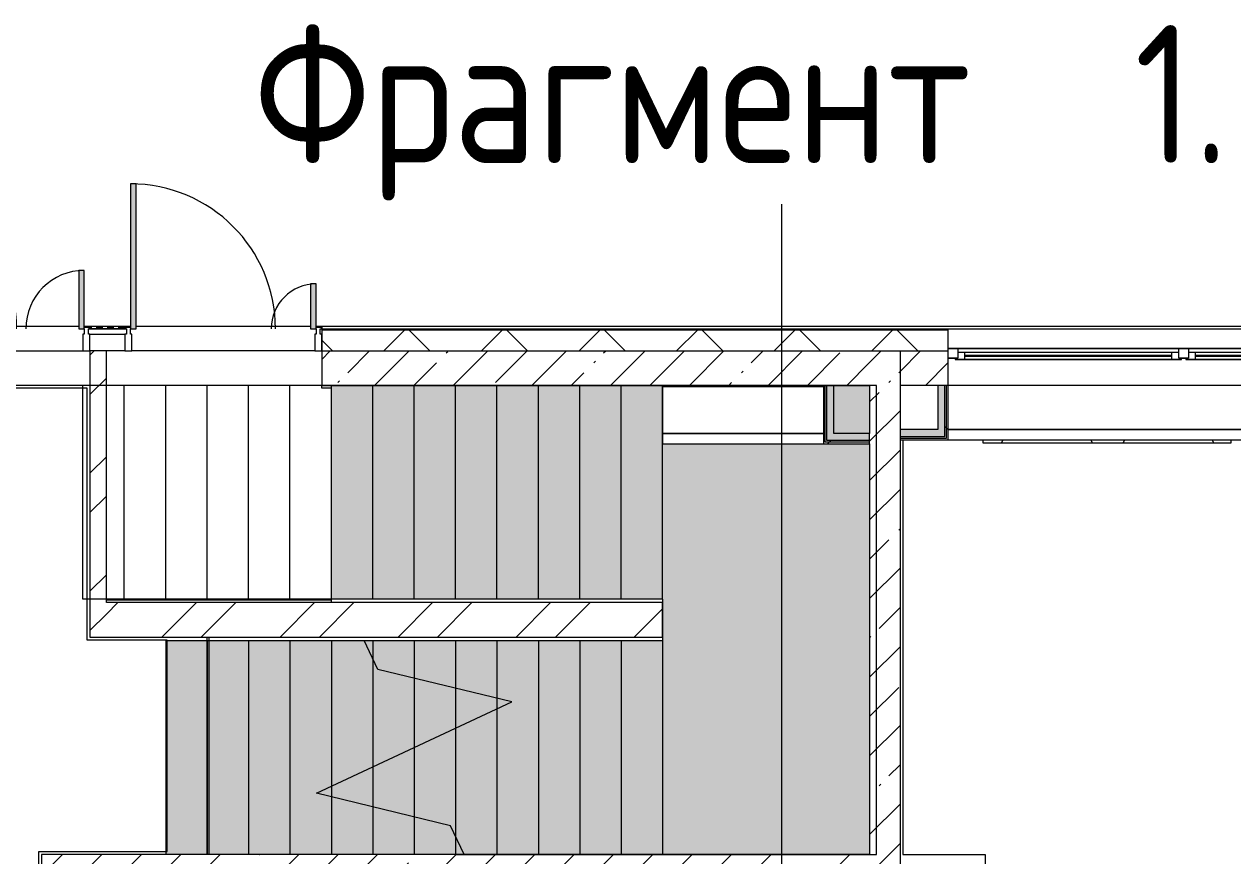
# Model space of a CAD drawing. Header units: millimetres. Extents: x 3991 to 282775, y -8553 to 29560.
# Drawn here: x 243270 to 252026, y 17740 to 23768 of the extents above; entities that cross this region are included whole.
import ezdxf

# ---------------------------------------------------------------- set-up
doc = ezdxf.new("R2010")
doc.units = ezdxf.units.MM
doc.linetypes.add('200_ШТРИХ__ш1_п0_6_', pattern=[80, 50, -30])
for name, color, linetype, lineweight in [('A-DETL-MBND', 7, '200_ШТРИХ__ш1_п0_6_', 9), ('A-GLAZ-2', 7, 'Continuous', 5), ('A-GLAZ-CWMG-2', 7, 'Continuous', 5), ('A-WALL', 7, 'Continuous', 9), ('A-WALL-4', 7, 'Continuous', 5), ('I-WALL-3', 7, 'Continuous', 5), ('S-STRS-4', 7, 'Continuous', 5), ('S-STRS-MBND-1', 7, 'Continuous', 5), ('Знаки', 7, 'Continuous', 5)]:
    doc.layers.add(name, color=color, linetype=linetype, lineweight=lineweight)
for name, color, linetype, lineweight, true_color in [('A-DOOR-3', 7, 'Continuous', 5, 0xaaaaaa), ('A-DOOR-4', 7, 'Continuous', 5, 0xe2e2e2), ('A-FLOR-1', 7, 'Continuous', 5, 0xaaaaaa), ('A-FLOR-2', 7, 'Continuous', 5, 0x6f9cb0), ('G-ANNO-TEXT-1', 7, 'Continuous', 9, 0x3c3c3c), ('I-WALL-1', 7, 'Continuous', 5, 0xe7e7e7), ('I-WALL-2', 7, 'Continuous', 9, 0xe7e7e7), ('Знаки-1', 7, 'Continuous', 5, 0x787878)]:
    doc.layers.add(name, color=color, linetype=linetype, lineweight=lineweight, true_color=true_color)
doc.layers.add('S-STRS-3', color=7, linetype='Continuous', lineweight=15, true_color=0xd7cdc4, transparency=1)
doc.styles.add('GOST Common_4', font='GOST_Common.ttf', dxfattribs={"width": 0.9, "height": 1000})
pattern_1 = [(45, (148815.1, 0), (-285.1231, 285.1231), []), (45, (149100.2, 0), (-285.1231, 285.1231), [504.031, -100.806, 16.764, -84.042])]
pattern_2 = [(45, (148815.1, 0), (-427.6843, 427.6843), []), (45, (149100.2, 0), (-427.6843, 427.6843), [])]
pattern_3 = [(45, (148815.1, 0), (-530.33, 530.33), []), (135, (148815.1, 0), (-530.33, -530.33), [])]

# ---------------------------------------------------------------- blocks, each defined once
blk = doc.blocks.new('120_Окно_СКБ_2Ст_Фрамуга сверху - 120_Окно_СКБ_2Ст_2300х2500_h_ ДОО-23103760-Общий план 1 этажа с размещением фрагментов 1_1-1_9')
at = {"layer": 'A-GLAZ-2'}
for p, q in [((-1150, -127), (-1150, -57)), ((-1150, -57), (-1080, -57)), ((1150, -57), (-1150, -57)), ((-1080, -57), (-1080, -127)), ((-1080, -57), (1080, -57)), ((520, -87), (-1080, -87)), ((-1080, -87), (-1080, -127)), ((-1030, -137), (-1030, -87)), ((470, -137), (470, -87)), ((520, -127), (520, -57)), ((520, -57), (590, -57)), ((520, -127), (520, -87)), ((590, -57), (590, -127)), ((1080, -87), (590, -87)), ((590, -87), (590, -127)), ((640, -137), (640, -87)), ((1030, -137), (1030, -87)), ((1080, -127), (1080, -57)), ((1080, -57), (1150, -57)), ((1080, -127), (1080, -87)), ((1150, -57), (1150, -127)), ((-1080, -127), (-1150, -127)), ((-1150, -127), (-1100, -127)), ((-1080, -127), (-1100, -127)), ((-1100, -127), (-1100, -137)), ((-1100, -137), (540, -137)), ((540, -137), (-1100, -137)), ((-1030, -107), (470, -107)), ((470, -117), (-1030, -117)), ((590, -127), (520, -127)), ((540, -127), (520, -127)), ((540, -127), (570, -127)), ((540, -127), (570, -127)), ((540, -137), (540, -127)), ((590, -127), (570, -127)), ((570, -127), (570, -137)), ((570, -137), (1100, -137)), ((1100, -137), (570, -137)), ((640, -107), (1030, -107)), ((1030, -117), (640, -117)), ((1150, -127), (1080, -127)), ((1100, -127), (1080, -127)), ((1100, -127), (1150, -127)), ((1100, -137), (1100, -127))]:
    blk.add_line(p, q, dxfattribs=at)
blk = doc.blocks.new('DRS_ДПУ_распашная__2Ст_Прямоугольная1 - ВН-4_ Нр_ДО_1500х2200 глухая-26741401-Общий план 1 этажа с размещением фрагментов 1_1-1_9')
at = {"layer": 'A-DOOR-4'}
for points in [[(-770, 0), (-730, 0), (-730, 1050), (-770, 1050), (-770, 20)], [(770, 0), (770, 423.1), (730, 423.1), (730, 0)]]:
    blk.add_hatch(color=256, dxfattribs=at).paths.add_polyline_path(points)
at = {"layer": 'A-DOOR-3'}
for p, q in [((-770, 1050), (-770, 0)), ((-730, 1050), (-770, 1050)), ((-730, 0), (-730, 1050)), ((770, 423.1), (730, 423.1)), ((730, 423.1), (730, 0)), ((770, 0), (770, 423.1)), ((-770, 0), (-730, 0)), ((730, 0), (770, 0))]:
    blk.add_line(p, q, dxfattribs=at)
for centre, radius, start, end in [((-770, 0), 1050, 360, 90), ((770, 0), 423.1, 90, 180)]:
    blk.add_arc(centre, radius, start, end, dxfattribs=at)
blk = doc.blocks.new('Прямоугольный импост - Импост структурный с накладкой - 170мм-22855209-Общий план 1 этажа с размещением фрагментов 1_1-1_9')
at = {"layer": 'A-GLAZ-CWMG-2'}
for p, q in [((-50, 40), (-50, 160)), ((-50, 160), (0, 160)), ((0, 160), (0, 40)), ((-40, 40), (-50, 40)), ((-40, 0), (-40, 40)), ((-10, 40), (-10, 0)), ((0, 40), (-10, 40)), ((-10, 0), (0, 0)), ((0, 0), (0, -10)), ((0, -10), (-40, -10))]:
    blk.add_line(p, q, dxfattribs=at)
blk = doc.blocks.new('PNS_Панель прямоугольная - Нр_Металл - 40мм-23713233-Общий план 1 этажа с размещением фрагментов 1_1-1_9')
at = {"layer": 'A-GLAZ-2'}
for p, q in [((-137.5, 0), (137.5, 0)), ((137.5, 0), (-137.5, 0)), ((-127.5, -40), (127.5, -40))]:
    blk.add_line(p, q, dxfattribs=at)
blk = doc.blocks.new('Прямоугольный импост - Импост структурный с накладкой - 170мм-22855551-Общий план 1 этажа с размещением фрагментов 1_1-1_9')
at = {"layer": 'A-DETL-MBND'}
for p, q in [((94930, 21560), (94930, 21570)), ((95185, 21570), (94930, 21570)), ((95185, 21570), (95185, 21560))]:
    blk.add_line(p, q, dxfattribs=at)
blk = doc.blocks.new('Прямоугольный импост - Импост структурный с накладкой - 170мм-22855665-Общий план 1 этажа с размещением фрагментов 1_1-1_9')
at = {"layer": 'A-GLAZ-CWMG-2'}
for p, q in [((-25, 40), (-25, 160)), ((-25, 160), (25, 160)), ((25, 160), (25, 40)), ((-15, 40), (-25, 40)), ((-25, -10), (-25, 0)), ((-25, 0), (-15, 0)), ((-15, 0), (-15, 40)), ((15, 40), (15, 0)), ((25, 40), (15, 40)), ((15, -10), (-25, -10))]:
    blk.add_line(p, q, dxfattribs=at)
blk = doc.blocks.new('Прямоугольный импост - Импост структурный с накладкой - 170мм-V225-Общий план 1 этажа с размещением фрагментов 1_1-1_9')
at = {"layer": 'A-GLAZ-CWMG-2'}
for p, q in [((-25, 40), (-25, 160)), ((-25, 160), (25, 160)), ((25, 160), (25, 40)), ((-15, 40), (-25, 40)), ((-15, 0), (-15, 40)), ((15, 40), (15, 0)), ((25, 40), (15, 40)), ((15, 0), (25, 0)), ((25, 0), (25, -10)), ((25, -10), (-15, -10))]:
    blk.add_line(p, q, dxfattribs=at)
blk = doc.blocks.new('DRS_ДПУ_распашная__2Ст_Прямоугольная1 - ВН-4_ Нр_ДО_1500х2200 глухая-26857260-Общий план 1 этажа с размещением фрагментов 1_1-1_9')
at = {"layer": 'A-DOOR-4'}
for points in [[(-672.5, 0), (-632.5, 0), (-632.5, 1050), (-672.5, 1050), (-672.5, 20)], [(632.5, 0), (672.5, 0), (672.5, 325.6), (632.5, 325.6), (632.5, 20)]]:
    blk.add_hatch(color=256, dxfattribs=at).paths.add_polyline_path(points)
at = {"layer": 'A-DOOR-3'}
for p, q in [((-672.5, 1050), (-672.5, 0)), ((-632.5, 1050), (-672.5, 1050)), ((-632.5, 0), (-632.5, 1050)), ((672.5, 325.6), (632.5, 325.6)), ((632.5, 325.6), (632.5, 0)), ((672.5, 0), (672.5, 325.6)), ((-672.5, 0), (-632.5, 0)), ((632.5, 0), (672.5, 0))]:
    blk.add_line(p, q, dxfattribs=at)
for centre, radius, start, end in [((-672.5, 0), 1050, 360, 90), ((672.5, 0), 325.6, 90, 180)]:
    blk.add_arc(centre, radius, start, end, dxfattribs=at)
blk = doc.blocks.new('Съемный металлический экран с перфорацией - E5-33084936-Общий план 1 этажа с размещением фрагментов 1_1-1_9')
at = {"layer": 'Знаки-1'}
h = blk.add_hatch(dxfattribs=at)
h.set_pattern_fill('FP_204', color=256, style=0, pattern_type=2)
h.set_pattern_definition([(0, (-101307.03, -20734), (0, 254), [68.059, -371.882]), (60, (-101180.03, -20699.97), (-219.97045, 127), [68.059, -371.882]), (120, (-101146, -20572.97), (-219.97045, -127), [68.059, -371.882]), (30, (-101238.97, -20734), (-5e-05, 508), [68.059, -439.941]), (30, (-101365.97, -20514.03), (-5e-05, 508), [68.059, -439.941]), (150, (-101307.03, -20734), (-439.941, -254), [68.059, -439.941]), (150, (-101180.03, -20514.03), (-439.941, -254), [68.059, -439.941]), (90, (-101146, -20641.03), (-439.941, 254), [68.059, -439.941]), (90, (-101400, -20641.03), (-439.941, 254), [68.059, -439.941])])
h.paths.add_polyline_path([(1139.9, 0), (1800, 0), (1800, 20), (0, 20), (0, 0), (651.3, 0)])
at = {"layer": 'Знаки'}
for p, q in [((0, 20), (0, 0)), ((0, 0), (1800, 0)), ((1800, 0), (1800, 20))]:
    blk.add_line(p, q, dxfattribs=at)
blk = doc.blocks.new('Зашивка приборов отопления - Зашивка приборов отопления-33267402-Общий план 1 этажа с размещением фрагментов 1_1-1_9')
at = {"layer": 'A-WALL-4'}
for p, q in [((103450, 21150), (101150, 21150)), ((105550, 21150), (104650, 21150)), ((107750, 21150), (106850, 21150)), ((101150, 20829), (108150, 20829)), ((108150, 20829), (101150, 20829)), ((101150, 20754), (108150, 20754))]:
    blk.add_line(p, q, dxfattribs=at)
blk = doc.blocks.new('Зашивка приборов отопления32 - Зашивка приборов отопления-33323791-Общий план 1 этажа с размещением фрагментов 1_1-1_9')
at = {"layer": 'A-WALL-4'}
for p, q in [((126595, 120), (125430, 120)), ((126595, 45), (126595, 120)), ((126595, 45), (125430, 45)), ((125430, 45), (126595, 45)), ((126595, -295), (126595, 45)), ((125430, -295), (126595, -295))]:
    blk.add_line(p, q, dxfattribs=at)

msp = doc.modelspace()

# ---------------------------------------------------------------- hatches: boundary and pattern name
at = {"layer": 'A-WALL-4'}
h = msp.add_hatch(dxfattribs=at)
h.set_pattern_fill('FP_73', color=256, style=0, pattern_type=2)
h.set_pattern_definition([(45, (148815.1, 0), (-353.5534, 353.5534), []), (135, (148815.1, 0), (-353.5534, -353.5534), [])])
h.paths.add_polyline_path([(258765.1, 21400), (259618.2, 21400), (259509.7, 21550), (258765.1, 21545.8)])
h.paths.add_polyline_path([(249965.1, 21400), (249965.1, 21550), (245425.1, 21550), (245425.1, 21400), (249615.1, 21400)])
h.paths.add_polyline_path([(241985.1, 21400), (242125.1, 21400), (242121.5, 21550), (241875.1, 21545.8), (241875.1, 21400)])
h.paths.add_polyline_path([(255665.1, 21400), (255665.1, 21550), (254365.1, 21545.8), (254365.1, 21400), (255264.3, 21400)])
h.paths.add_polyline_path([(252265.1, 21400), (253465.1, 21400), (253465.1, 21550), (252265.1, 21545.8), (252265.1, 21486)])
h.paths.add_polyline_path([(256565.1, 21400), (257865.1, 21400), (257865.1, 21550), (256565.1, 21545.8), (256565.1, 21540.1)])
h.paths.add_polyline_path([(260050.2, 21400), (259941.7, 21550), (259759.6, 21545.8), (259865.1, 21400)])
at = {"layer": 'I-WALL-1'}
for points in [[(249940.1, 20779), (249940.1, 21150), (249890.1, 21150), (249890.1, 20779)], [(249635.1, 20779), (249890.1, 20779), (249889, 20829), (249615.1, 20829), (249615.1, 20779)]]:
    msp.add_hatch(color=256, dxfattribs=at).paths.add_polyline_path(points)
at = {"layer": 'I-WALL-2'}
for points in [[(249085.1, 20750), (249135.1, 20750), (249135.1, 21150), (249085.1, 21150), (249085.1, 20790)], [(249395.1, 20750), (249395.1, 20800), (249135.1, 20800), (249135.1, 20750)]]:
    msp.add_hatch(color=256, dxfattribs=at).paths.add_polyline_path(points)
at = {"layer": 'I-WALL-3'}
h = msp.add_hatch(dxfattribs=at)
h.set_pattern_fill('FP_57', color=256, style=0, pattern_type=2)
h.set_pattern_definition(pattern_1)
h.paths.add_polyline_path([(249395.1, 21150), (249395.1, 21400), (245425.1, 21400), (245425.1, 21150), (248423.1, 21150)])
h.paths.add_polyline_path([(242060.6, 21150), (242125.1, 21150), (242125.1, 21400), (241875.1, 21400), (241875.1, 21150)])
h = msp.add_hatch(dxfattribs=at)
h.set_pattern_fill('FP_109', color=256, style=0, pattern_type=2)
h.set_pattern_definition(pattern_2)
h.paths.add_polyline_path([(243865.1, 19325), (243865.1, 21400), (243745.1, 21400), (243745.1, 19325)])
h = msp.add_hatch(dxfattribs=at)
h.set_pattern_fill('FP_57', color=256, style=0, pattern_type=2)
h.set_pattern_definition(pattern_1)
h.paths.add_polyline_path([(249395.1, 17750), (249615.1, 17750), (249615.1, 21400), (249395.1, 21400), (249395.1, 17800)])
h = msp.add_hatch(dxfattribs=at)
h.set_pattern_fill('FP_57', color=256, style=0, pattern_type=2)
h.set_pattern_definition(pattern_1)
h.paths.add_polyline_path([(252332.3, 21150), (253465.1, 21150), (253465.1, 21400), (252265.1, 21400), (252265.1, 21150)])
h.paths.add_polyline_path([(249965.1, 21150), (249965.1, 21400), (249615.1, 21400), (249615.1, 21150)])
h.paths.add_polyline_path([(255264.3, 21150), (255665.1, 21150), (255665.1, 21400), (254865.1, 21400), (254865.1, 21150)])
h.paths.add_polyline_path([(257285.1, 21150), (257865.1, 21150), (257865.1, 21400), (256565.1, 21400), (256565.1, 21150), (257272.6, 21150)])
h.paths.add_polyline_path([(259165.1, 21150), (259165.1, 21400), (258765.1, 21400), (258765.1, 21150)])
h = msp.add_hatch(dxfattribs=at)
h.set_pattern_fill('FP_192', color=256, style=0, pattern_type=2)
h.set_pattern_definition(pattern_3)
h.paths.add_polyline_path([(249952.6, 20766.5), (249952.6, 21150), (249940.1, 21150), (249940.1, 20766.5)])
h = msp.add_hatch(dxfattribs=at)
h.set_pattern_fill('FP_192', color=256, style=0, pattern_type=2)
h.set_pattern_definition(pattern_3)
h.paths.add_polyline_path([(249965.1, 20754), (249965.1, 21150), (249952.6, 21150), (249952.6, 20754)])
h = msp.add_hatch(dxfattribs=at)
h.set_pattern_fill('FP_192', color=256, style=0, pattern_type=2)
h.set_pattern_definition(pattern_3)
h.paths.add_polyline_path([(249135.1, 20725), (249395.1, 20725), (249395.1, 20737.5), (249072.6, 20734.4), (249072.6, 20725), (249085.1, 20725)])
h = msp.add_hatch(dxfattribs=at)
h.set_pattern_fill('FP_192', color=256, style=0, pattern_type=2)
h.set_pattern_definition(pattern_3)
h.paths.add_polyline_path([(249085.1, 20737.5), (249395.1, 20737.5), (249395.1, 20750), (249085.1, 20750)])
h = msp.add_hatch(dxfattribs=at)
h.set_pattern_fill('FP_109', color=256, style=0, pattern_type=2)
h.set_pattern_definition(pattern_2)
h.paths.add_polyline_path([(244513.8, 19325), (247895.1, 19325), (247895.1, 19575), (243865.1, 19575), (243865.1, 19325), (244305.1, 19325)])
h = msp.add_hatch(dxfattribs=at)
h.set_pattern_fill('FP_57', color=256, style=0, pattern_type=2)
h.set_pattern_definition(pattern_1)
h.paths.add_polyline_path([(243536.5, 13620), (243615.1, 13620), (243615.1, 17750), (243395.1, 17750), (243395.1, 13620)])
h = msp.add_hatch(dxfattribs=at)
h.set_pattern_fill('FP_57', color=256, style=0, pattern_type=2)
h.set_pattern_definition(pattern_1)
h.paths.add_polyline_path([(249615.1, 17530), (249615.1, 17750), (243615.1, 17750), (243615.1, 17530), (249400.4, 17530)])
at = {"layer": 'S-STRS-3'}
for points in [[(245495.1, 19600), (245795.1, 19600), (245795.1, 21150), (245495.1, 21150), (245495.1, 20341.6)], [(246095.1, 19600), (246095.1, 21150), (245795.1, 21150), (245795.1, 19600)], [(246095.1, 19600), (246395.1, 19600), (246395.1, 21150), (246095.1, 21150), (246095.1, 20341.6)], [(246659.8, 19600), (246695.1, 19600), (246695.1, 21150), (246395.1, 21150), (246395.1, 19600), (246468.4, 19600)], [(246995.1, 19600), (246995.1, 21150), (246695.1, 21150), (246695.1, 19600)], [(247295.1, 19600), (247295.1, 21150), (246995.1, 21150), (246995.1, 19600)], [(247595.1, 19600), (247595.1, 21150), (247295.1, 21150), (247295.1, 19600)], [(247895.1, 19600), (247895.1, 21150), (247595.1, 21150), (247595.1, 19600)], [(244584.1, 17750), (244595.1, 17750), (244595.1, 19300), (244295.1, 19300), (244295.1, 17750), (244513.8, 17750)], [(244595.1, 17750), (244610.1, 17750), (244610.1, 19300), (244595.1, 19300), (244595.1, 17933.2)], [(244616.3, 17750), (244895.1, 17750), (244895.1, 19300), (244610.1, 19300), (244610.1, 17750)], [(245195.1, 17750), (245195.1, 19300), (244895.1, 19300), (244895.1, 17750)], [(245387, 17750), (245495.1, 17750), (245495.1, 19300), (245195.1, 19300), (245195.1, 17750)], [(245495.1, 17750), (245795.1, 17750), (245795.1, 19300), (245495.1, 19300), (245495.1, 17933.2)], [(245795.1, 17750), (246095.1, 17750), (246095.1, 19300), (245795.1, 19300), (245795.1, 17933.2)], [(246095.1, 17750), (246395.1, 17750), (246395.1, 19300), (246095.1, 19300), (246095.1, 17881.6)], [(246395.1, 17750), (246695.1, 17750), (246695.1, 19300), (246395.1, 19300), (246395.1, 17881.6)], [(246695.1, 17750), (246995.1, 17750), (246995.1, 19300), (246695.1, 19300), (246695.1, 17933.2)], [(247295.1, 17750), (247295.1, 19300), (246995.1, 19300), (246995.1, 17750)], [(247295.1, 17750), (247595.1, 17750), (247595.1, 19300), (247295.1, 19300), (247295.1, 17933.2)], [(247595.1, 17750), (247895.1, 17750), (247895.1, 19300), (247595.1, 19300), (247595.1, 17933.2)]]:
    msp.add_hatch(color=256, dxfattribs=at).paths.add_polyline_path(points)
h = msp.add_hatch(color=256, dxfattribs=at)
h.paths.add_polyline_path([(247895.1, 17750), (249395.1, 17750), (249395.1, 20725), (247895.1, 20725), (247895.1, 17933.2)])
h.paths.add_polyline_path([(249135.1, 20800), (249395.1, 20800), (249395.1, 21150), (249135.1, 21150), (249135.1, 20829)])
h.paths.add_polyline_path([(247970.1, 21140), (249060.1, 21140), (249060.1, 21150), (247895.1, 21150), (247895.1, 21140)])

# ---------------------------------------------------------------- linework, layer by layer
at = {"layer": 'A-DETL-MBND'}
for p, q in [((246468.4, 21150), (249060.1, 21150)), ((249135.1, 21150), (249395.1, 21150))]:
    msp.add_line(p, q, dxfattribs=at)
at = {"layer": 'A-FLOR-1'}
for p, q in [((244000.1, 21400), (243865.1, 21400)), ((245375.1, 21400), (244050.1, 21400)), ((243725.1, 21130), (241865.1, 21130)), ((243745.1, 21150), (242125.1, 21150)), ((243725.1, 19304), (243725.1, 21130)), ((245425.1, 21129.5), (245425.1, 21150)), ((245495.1, 21129.5), (245425.1, 21129.5)), ((245495.1, 19575), (245495.1, 21150)), ((249635.1, 20754), (249635.1, 17750)), ((243865.1, 19595.5), (245495.1, 19595.5)), ((244305.1, 19304), (243725.1, 19304)), ((244305.1, 17770.5), (244305.1, 19300)), ((244595.1, 17750), (244595.1, 19325)), ((244610.1, 17750), (244610.1, 19325)), ((243375.1, 13620), (243375.1, 17770.5)), ((243375.1, 17770.5), (244305.1, 17770.5)), ((249635.1, 17750), (250233.1, 17750))]:
    msp.add_line(p, q, dxfattribs=at)
at = {"layer": 'A-FLOR-2'}
msp.add_line((250233.1, 17750), (250233.1, 15165), dxfattribs=at)
at = {"layer": 'A-WALL'}
for p, q in [((249965.1, 21553), (245425.1, 21553)), ((249965.1, 21550), (245425.1, 21550)), ((245425.1, 21400), (249395.1, 21400)), ((249615.1, 21400), (249965.1, 21400)), ((249072.6, 20737.5), (249072.6, 21150)), ((249085.1, 20750), (249085.1, 21150)), ((249940.1, 20779), (249940.1, 21150)), ((249952.6, 20766.5), (249952.6, 21150)), ((249395.1, 20725), (249395.1, 20800)), ((249615.1, 20829), (249615.1, 20754)), ((249615.1, 20779), (249940.1, 20779)), ((249615.1, 20766.5), (249952.6, 20766.5)), ((249395.1, 20737.5), (249072.6, 20737.5)), ((249395.1, 20750), (249085.1, 20750))]:
    msp.add_line(p, q, dxfattribs=at)
at = {"layer": 'A-WALL-4'}
for p, q in [((242205.1, 21580), (243665.1, 21580)), ((243705.1, 21580), (244040.1, 21580)), ((244080.1, 21580), (245345.1, 21580)), ((245385.1, 21580), (259957, 21580)), ((245425.1, 21580), (245425.1, 21400)), ((257865.1, 21558), (245425.1, 21558)), ((249965.1, 21400), (249965.1, 21558)), ((249395.1, 21400), (249615.1, 21400))]:
    msp.add_line(p, q, dxfattribs=at)
at = {"layer": 'G-ANNO-TEXT-1'}
msp.add_line((248758.7, 16045.6), (248758.7, 22463.2), dxfattribs=at)
at = {"layer": 'I-WALL-3'}
for p, q in [((242175.1, 21400), (243695.1, 21400)), ((243865.1, 21400), (243745.1, 21400)), ((243745.1, 21400), (243745.1, 19325)), ((243865.1, 19575), (243865.1, 21400)), ((245425.1, 21400), (245425.1, 21150)), ((249615.1, 21400), (249615.1, 20829)), ((249965.1, 20754), (249965.1, 21400)), ((245425.1, 21150), (249395.1, 21150)), ((249060.1, 21150), (249060.1, 20725)), ((249135.1, 20800), (249135.1, 21150)), ((249395.1, 21150), (249395.1, 20800)), ((254365.1, 21150), (249615.1, 21150)), ((249890.1, 21150), (249890.1, 20829)), ((249395.1, 20800), (249135.1, 20800)), ((249890.1, 20829), (249615.1, 20829)), ((249615.1, 20754), (249615.1, 17530)), ((249615.1, 20754), (249965.1, 20754)), ((249060.1, 20725), (249395.1, 20725)), ((249395.1, 20725), (249395.1, 17750)), ((247895.1, 19575), (243865.1, 19575)), ((247895.1, 19325), (247895.1, 19575)), ((243745.1, 19325), (247895.1, 19325)), ((243395.1, 17750), (243395.1, 13620)), ((249395.1, 17750), (243395.1, 17750))]:
    msp.add_line(p, q, dxfattribs=at)
at = {"layer": 'S-STRS-4'}
for p, q in [((245495.1, 19600), (245495.1, 21150)), ((245795.1, 19600), (245795.1, 21150)), ((245795.1, 19600), (245795.1, 21150)), ((246095.1, 19600), (246095.1, 21150)), ((246095.1, 19600), (246095.1, 21150)), ((246395.1, 19600), (246395.1, 21150)), ((246395.1, 19600), (246395.1, 21150)), ((246695.1, 19600), (246695.1, 21150)), ((246695.1, 19600), (246695.1, 21150)), ((246995.1, 19600), (246995.1, 21150)), ((246995.1, 19600), (246995.1, 21150)), ((247295.1, 19600), (247295.1, 21150)), ((247295.1, 19600), (247295.1, 21150)), ((247595.1, 19600), (247595.1, 21150)), ((247595.1, 19600), (247595.1, 21150)), ((247895.1, 21140), (247895.1, 21150)), ((247895.1, 21140), (247895.1, 21150)), ((247895.1, 19600), (247895.1, 20725)), ((247895.1, 19600), (247895.1, 20725)), ((245795.1, 19600), (245495.1, 19600)), ((246095.1, 19600), (245795.1, 19600)), ((246395.1, 19600), (246095.1, 19600)), ((246695.1, 19600), (246395.1, 19600)), ((246995.1, 19600), (246695.1, 19600)), ((247295.1, 19600), (246995.1, 19600)), ((247595.1, 19600), (247295.1, 19600)), ((247895.1, 19600), (247595.1, 19600)), ((247895.1, 19600), (247895.1, 19575)), ((244295.1, 19300), (244295.1, 17750)), ((244295.1, 19300), (244595.1, 19300)), ((244295.1, 19300), (244295.1, 17750)), ((244595.1, 19300), (244895.1, 19300)), ((244595.1, 19300), (244595.1, 17750)), ((244595.1, 19300), (244595.1, 17750)), ((244610.1, 19300), (244895.1, 19300)), ((244895.1, 19300), (245195.1, 19300)), ((244895.1, 19300), (244895.1, 17750)), ((244895.1, 19300), (244895.1, 17750)), ((244895.1, 19300), (245195.1, 19300)), ((244895.1, 19300), (244895.1, 17750)), ((244895.1, 19300), (244895.1, 17750)), ((245195.1, 19300), (245495.1, 19300)), ((245195.1, 19300), (245195.1, 17750)), ((245195.1, 19300), (245195.1, 17750)), ((245195.1, 19300), (245495.1, 19300)), ((245195.1, 19300), (245195.1, 17750)), ((245195.1, 19300), (245195.1, 17750)), ((245495.1, 19300), (245733.7, 19300)), ((245495.1, 19300), (245495.1, 18245.2)), ((245495.1, 19300), (245495.1, 18245.2)), ((245495.1, 19300), (245733.7, 19300)), ((245495.1, 19300), (245495.1, 18245.2)), ((245495.1, 19300), (245495.1, 18245.2)), ((245733.7, 19300), (245795.1, 19300)), ((245795.1, 19300), (246095.1, 19300)), ((245795.1, 19300), (245795.1, 19168.4)), ((245795.1, 19300), (245795.1, 19168.4)), ((246095.1, 19300), (246395.1, 19300)), ((246095.1, 19300), (246095.1, 19027.2)), ((246095.1, 19300), (246095.1, 19027.2)), ((246395.1, 19300), (246695.1, 19300)), ((246395.1, 19300), (246395.1, 18954.3)), ((246395.1, 19300), (246395.1, 18954.3)), ((246695.1, 19300), (246995.1, 19300)), ((246695.1, 19300), (246695.1, 18881.4)), ((246695.1, 19300), (246695.1, 18881.4)), ((246995.1, 19300), (247295.1, 19300)), ((246995.1, 19300), (246995.1, 17750)), ((246995.1, 19300), (246995.1, 17750)), ((247295.1, 19300), (247595.1, 19300)), ((247295.1, 19300), (247295.1, 17750)), ((247295.1, 19300), (247295.1, 17750)), ((247595.1, 19300), (247895.1, 19300)), ((247595.1, 19300), (247595.1, 17750)), ((247595.1, 19300), (247595.1, 17750)), ((247895.1, 19325), (247895.1, 19300)), ((247895.1, 19300), (247895.1, 17750)), ((245795.1, 19168.4), (245795.1, 18385.1)), ((245795.1, 19168.4), (245795.1, 18385.1)), ((245795.1, 19168.4), (245795.1, 18385.1)), ((245795.1, 19168.4), (245795.1, 18385.1)), ((246095.1, 19027.2), (246095.1, 18525)), ((246095.1, 19027.2), (246095.1, 18525)), ((246095.1, 19027.2), (246095.1, 18525)), ((246095.1, 19027.2), (246095.1, 18525)), ((246395.1, 18954.3), (246395.1, 18664.9)), ((246395.1, 18954.3), (246395.1, 18664.9)), ((246395.1, 18954.3), (246395.1, 18664.9)), ((246395.1, 18954.3), (246395.1, 18664.9)), ((246695.1, 18881.4), (246695.1, 18804.8)), ((246695.1, 18881.4), (246695.1, 18804.8)), ((246695.1, 18881.4), (246695.1, 18804.8)), ((246695.1, 18881.4), (246695.1, 18804.8)), ((246695.1, 18804.8), (246695.1, 17750)), ((246695.1, 18804.8), (246695.1, 17750)), ((246395.1, 18664.9), (246395.1, 17881.6)), ((246395.1, 18664.9), (246395.1, 17881.6)), ((246095.1, 18525), (246095.1, 18022.8)), ((246095.1, 18525), (246095.1, 18022.8)), ((245795.1, 18385.1), (245795.1, 18095.7)), ((245795.1, 18385.1), (245795.1, 18095.7)), ((245495.1, 18245.2), (245495.1, 18168.6)), ((245495.1, 18245.2), (245495.1, 18168.6)), ((245495.1, 18168.6), (245495.1, 17750)), ((245495.1, 18168.6), (245495.1, 17750)), ((245495.1, 18168.6), (245495.1, 17750)), ((245495.1, 18168.6), (245495.1, 17750)), ((245795.1, 18095.7), (245795.1, 17750)), ((245795.1, 18095.7), (245795.1, 17750)), ((245795.1, 18095.7), (245795.1, 17750)), ((245795.1, 18095.7), (245795.1, 17750)), ((246095.1, 18022.8), (246095.1, 17750)), ((246095.1, 18022.8), (246095.1, 17750)), ((246095.1, 18022.8), (246095.1, 17750)), ((246095.1, 18022.8), (246095.1, 17750)), ((246395.1, 17881.6), (246395.1, 17750)), ((246395.1, 17881.6), (246395.1, 17750)), ((246395.1, 17881.6), (246395.1, 17750)), ((246395.1, 17881.6), (246395.1, 17750)), ((246395.1, 17750), (246456.5, 17750))]:
    msp.add_line(p, q, dxfattribs=at)
at = {"layer": 'S-STRS-MBND-1'}
for p, q in [((243695.1, 19600), (243695.1, 21150)), ((247895.1, 21150), (243695.1, 21150)), ((243995.1, 19600), (243995.1, 21150)), ((243995.1, 19600), (243995.1, 21150)), ((244295.1, 19600), (244295.1, 21150)), ((244295.1, 19600), (244295.1, 21150)), ((244595.1, 19600), (244595.1, 21150)), ((244595.1, 19600), (244595.1, 21150)), ((244895.1, 19600), (244895.1, 21150)), ((244895.1, 19600), (244895.1, 21150)), ((245195.1, 19600), (245195.1, 21150)), ((245195.1, 19600), (245195.1, 21150)), ((245495.1, 19600), (245495.1, 21150)), ((245495.1, 19600), (245495.1, 21150)), ((245795.1, 19600), (245795.1, 21150)), ((245795.1, 19600), (245795.1, 21150)), ((246095.1, 19600), (246095.1, 21150)), ((246095.1, 19600), (246095.1, 21150)), ((246395.1, 19600), (246395.1, 21150)), ((246395.1, 19600), (246395.1, 21150)), ((246695.1, 19600), (246695.1, 21150)), ((246695.1, 19600), (246695.1, 21150)), ((246995.1, 19600), (246995.1, 21150)), ((246995.1, 19600), (246995.1, 21150)), ((247295.1, 19600), (247295.1, 21150)), ((247295.1, 19600), (247295.1, 21150)), ((247595.1, 19600), (247595.1, 21150)), ((247595.1, 19600), (247595.1, 21150)), ((249445.1, 21150), (247895.1, 21150)), ((247895.1, 19600), (247895.1, 21150)), ((247895.1, 19600), (247895.1, 21150)), ((249445.1, 17750), (249445.1, 21150)), ((247895.1, 19600), (243695.1, 19600)), ((247895.1, 19600), (247895.1, 19300)), ((245733.7, 19300), (247895.1, 19300)), ((245831, 19091.4), (245733.7, 19300)), ((245795.1, 19300), (245795.1, 19168.4)), ((245795.1, 19300), (245795.1, 19168.4)), ((246095.1, 19300), (246095.1, 19027.2)), ((246095.1, 19300), (246095.1, 19027.2)), ((246395.1, 19300), (246395.1, 18954.3)), ((246395.1, 19300), (246395.1, 18954.3)), ((246695.1, 19300), (246695.1, 18881.4)), ((246695.1, 19300), (246695.1, 18881.4)), ((246995.1, 19300), (246995.1, 17750)), ((246995.1, 19300), (246995.1, 17750)), ((247295.1, 19300), (247295.1, 17750)), ((247295.1, 19300), (247295.1, 17750)), ((247595.1, 19300), (247595.1, 17750)), ((247595.1, 19300), (247595.1, 17750)), ((247895.1, 19300), (247895.1, 17750)), ((247895.1, 19300), (247895.1, 17750)), ((246803.1, 18855.2), (245831, 19091.4)), ((245387, 18194.8), (246803.1, 18855.2)), ((246695.1, 18804.8), (246695.1, 17750)), ((246695.1, 18804.8), (246695.1, 17750)), ((246395.1, 18664.9), (246395.1, 17881.6)), ((246395.1, 18664.9), (246395.1, 17881.6)), ((246095.1, 18525), (246095.1, 18022.8)), ((246095.1, 18525), (246095.1, 18022.8)), ((245795.1, 18385.1), (245795.1, 18095.7)), ((245795.1, 18385.1), (245795.1, 18095.7)), ((245495.1, 18245.2), (245495.1, 18168.6)), ((245495.1, 18245.2), (245495.1, 18168.6)), ((246359.2, 17958.6), (245387, 18194.8)), ((246456.5, 17750), (246359.2, 17958.6)), ((246456.5, 17750), (247895.1, 17750)), ((247895.1, 17750), (249445.1, 17750))]:
    msp.add_line(p, q, dxfattribs=at)

# ---------------------------------------------------------------- block references
at = {"layer": 'A-DETL-MBND'}
msp.add_blockref('Прямоугольный импост - Импост структурный с накладкой - 170мм-22855551-Общий план 1 этажа с размещением фрагментов 1_1-1_9', (148815.1, 0), dxfattribs=at)
at = {"layer": 'A-DOOR-3'}
for name, p in [('DRS_ДПУ_распашная__2Ст_Прямоугольная1 - ВН-4_ Нр_ДО_1500х2200 глухая-26741401-Общий план 1 этажа с размещением фрагментов 1_1-1_9', (242935.1, 21560)), ('DRS_ДПУ_распашная__2Ст_Прямоугольная1 - ВН-4_ Нр_ДО_1500х2200 глухая-26857260-Общий план 1 этажа с размещением фрагментов 1_1-1_9', (244712.6, 21560))]:
    msp.add_blockref(name, p, dxfattribs=at)
at = {"layer": 'A-GLAZ-2'}
for name, p in [('PNS_Панель прямоугольная - Нр_Металл - 40мм-23713233-Общий план 1 этажа с размещением фрагментов 1_1-1_9', (243872.6, 21560)), ('120_Окно_СКБ_2Ст_Фрамуга сверху - 120_Окно_СКБ_2Ст_2300х2500_h_ ДОО-23103760-Общий план 1 этажа с размещением фрагментов 1_1-1_9', (251115.1, 21475))]:
    msp.add_blockref(name, p, dxfattribs=at)
at = {"layer": 'A-GLAZ-CWMG-2', "extrusion": (0, 0, -1), "rotation": 180}
for name, p in [('Прямоугольный импост - Импост структурный с накладкой - 170мм-V225-Общий план 1 этажа с размещением фрагментов 1_1-1_9', (-243720.1, 21560)), ('Прямоугольный импост - Импост структурный с накладкой - 170мм-22855665-Общий план 1 этажа с размещением фрагментов 1_1-1_9', (-244025.1, 21560)), ('Прямоугольный импост - Импост структурный с накладкой - 170мм-22855209-Общий план 1 этажа с размещением фрагментов 1_1-1_9', (-245425.1, 21560))]:
    msp.add_blockref(name, p, dxfattribs=at)
at = {"layer": 'A-WALL-4', "rotation": 180}
msp.add_blockref('Зашивка приборов отопления32 - Зашивка приборов отопления-33323791-Общий план 1 этажа с размещением фрагментов 1_1-1_9', (374490.1, 20845), dxfattribs=at)
at = {"layer": 'A-WALL-4'}
msp.add_blockref('Зашивка приборов отопления - Зашивка приборов отопления-33267402-Общий план 1 этажа с размещением фрагментов 1_1-1_9', (148815.1, 0), dxfattribs=at)
at = {"layer": 'Знаки'}
msp.add_blockref('Съемный металлический экран с перфорацией - E5-33084936-Общий план 1 этажа с размещением фрагментов 1_1-1_9', (250215.1, 20734), dxfattribs=at)

# ---------------------------------------------------------------- texts
at = {"layer": 'G-ANNO-TEXT-1', "char_height": 1000, "attachment_point": 1, "style": 'GOST Common_4'}
for s, insert, width in [('Фрагмент', (244933.3, 23761.1), 7070.884), (' 1.8', (250767.3, 23761.1), 2056.328)]:
    msp.add_mtext(s, dxfattribs=dict(at, insert=insert, width=width))

doc.saveas('drawing.dxf')
